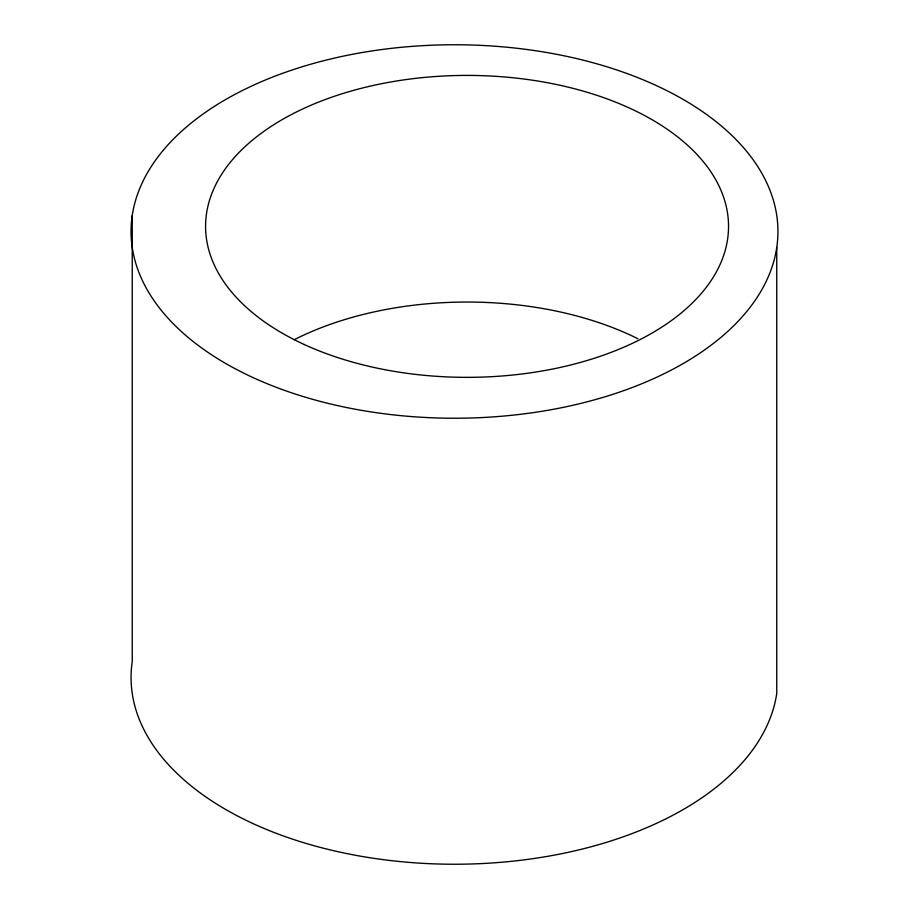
<?xml version="1.0" encoding="UTF-8"?>
<svg xmlns="http://www.w3.org/2000/svg" width="909" height="909" viewBox="0 0 909 909"><rect width="100%" height="100%" fill="white"/><g stroke="black" fill="none" stroke-linecap="round" stroke-linejoin="round"><path stroke-width="1.36" d="M776.752 247.475A323.434 186.731 0 0 1 269.405 384.632A323.434 186.731 0 0 1 317.343 62.38A323.434 186.731 0 0 1 776.752 247.475L776.752 693.476A323.434 186.731 0 0 1 426.821 863.55A323.434 186.731 0 0 1 132.248 661.525L132.248 215.524M294.255 339.705A261.485 150.974 0 0 1 637.879 338.716M304.265 344.522A261.485 150.974 0 0 0 725.666 248.691A261.485 150.974 0 0 0 371.213 85.912A261.485 150.974 0 0 0 304.265 344.522"/></g></svg>
